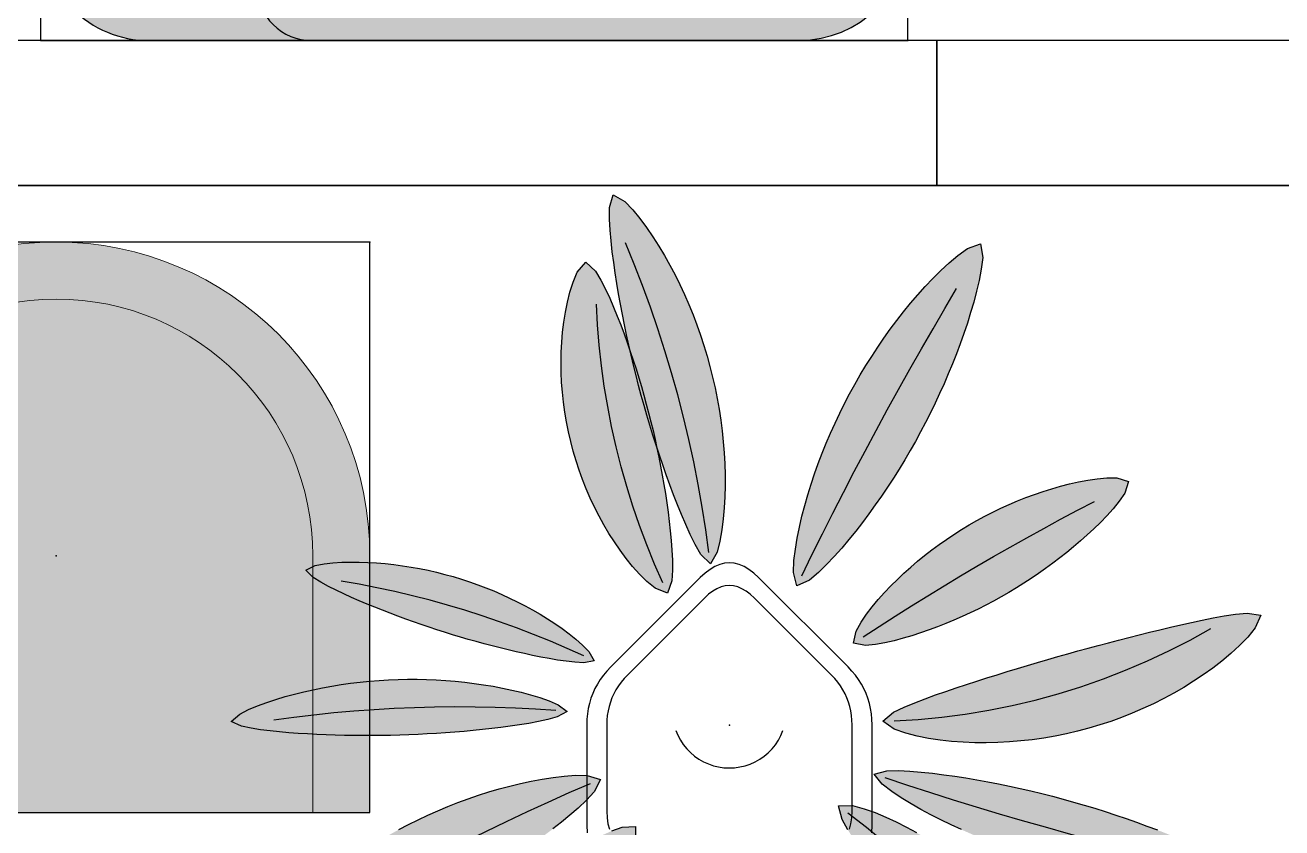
# Model space of a CAD drawing. Header units: millimetres. Extents: x 0 to 9246, y 0 to 4972.
# Drawn here: x 4282 to 5383, y 636 to 1340 of the extents above; entities that cross this region are included whole.
import ezdxf

# ---------------------------------------------------------------- set-up
doc = ezdxf.new("R2010")
doc.units = ezdxf.units.MM
for name, color, linetype, true_color in [('EH-PLANT-FILL', 9, 'Continuous', 0xa6e6bd), ('EH-PLANT-LEAVES', 103, 'Continuous', 0x4dcc7a), ('EH-PLANT-POT', 118, 'Continuous', 0x003b2b), ('EH-PLANT-STEMS', 37, 'Continuous', 0x8c5e36), ('Furniture', 37, 'Continuous', 0x75664f), ('FurnitureRefRec', 254, 'Continuous', 0xd5d5d5), ('PT Top Left', 52, 'Continuous', 0xcdcd00), ('PT Top Left Furniture', 211, 'Continuous', 0xff7fff), ('PT Top Right', 96, 'Continuous', 0x007f00), ('PT Top Right Furniture', 200, 'Continuous', 0xbf3fff), ('Walls', 1, 'Continuous', 0xff0000)]:
    doc.layers.add(name, color=color, linetype=linetype, true_color=true_color)
for name, color, linetype in [('Furniture Stretch', 7, 'Continuous'), ('Rooms$Living Room', 7, 'Continuous'), ('Rooms$Terrace', 7, 'Continuous'), ('Windows', 7, 'Continuous')]:
    doc.layers.add(name, color=color, linetype=linetype)

# ---------------------------------------------------------------- blocks, each defined once
blk = doc.blocks.new('Chair')
at = {"layer": 'Furniture'}
blk.add_hatch(color=7, dxfattribs=at).paths.add_polyline_path([(500, 0), (500, 225), (499.8, 234.5), (499.3, 244), (498.5, 253.4), (497.4, 262.9), (495.9, 272.2), (494.1, 281.6), (492, 290.8), (489.6, 300), (486.8, 309.1), (483.8, 318.1), (480.4, 326.9), (476.7, 335.7), (472.8, 344.3), (468.5, 352.8), (463.9, 361.1), (459.1, 369.3), (454, 377.3), (448.6, 385.1), (442.9, 392.7), (437, 400.1), (430.8, 407.4), (424.4, 414.4), (417.8, 421.1), (410.9, 427.7), (403.8, 434), (396.5, 440), (388.9, 445.8), (381.2, 451.3), (373.3, 456.6), (365.2, 461.6), (357, 466.3), (348.6, 470.7), (340, 474.8), (331.3, 478.6), (322.5, 482.1), (313.6, 485.3), (304.5, 488.2), (295.4, 490.8), (286.2, 493.1), (276.9, 495.1), (267.6, 496.7), (258.1, 498), (248.7, 499), (239.2, 499.6), (229.7, 500), (220.3, 500), (210.8, 499.6), (201.3, 499), (191.9, 498), (182.4, 496.7), (173.1, 495.1), (163.8, 493.1), (154.6, 490.8), (145.5, 488.2), (136.4, 485.3), (127.5, 482.1), (118.7, 478.6), (110, 474.8), (101.4, 470.7), (93, 466.3), (84.8, 461.6), (76.7, 456.6), (68.8, 451.3), (61.1, 445.8), (53.5, 440), (46.2, 434), (39.1, 427.7), (32.2, 421.1), (25.6, 414.4), (19.2, 407.4), (13, 400.1), (7.1, 392.7), (1.4, 385.1), (-4, 377.3), (-9.1, 369.3), (-13.9, 361.1), (-18.5, 352.8), (-22.8, 344.3), (-26.7, 335.7), (-30.4, 326.9), (-33.8, 318.1), (-36.8, 309.1), (-39.6, 300), (-42, 290.8), (-44.1, 281.6), (-45.9, 272.2), (-47.4, 262.9), (-48.5, 253.4), (-49.3, 244), (-49.8, 234.5), (-50, 225), (-50, 0)], flags=0)
at = {"layer": 'Furniture', "linetype": 'Continuous', "lineweight": 13}
for p, q in [((0, 225), (0, 0)), ((450, 0), (450, 225)), ((0, 0), (450, 0))]:
    blk.add_line(p, q, dxfattribs=at)
for points in [[(-50, 225), (-50, 0)], [(500, 0), (500, 225)]]:
    blk.add_lwpolyline(points, dxfattribs=at)
for radius in [275, 225]:
    blk.add_arc((225, 225), radius, 0, 180, dxfattribs=at)
at = {"layer": 'FurnitureRefRec'}
blk.add_lwpolyline([(500, 500), (-50, 500), (-50, 0), (500, 0)], close=True, dxfattribs=at)
at = {"layer": 'PT Top Left Furniture'}
blk.add_point((-50, 500), dxfattribs=at)
at = {"layer": 'PT Top Right Furniture'}
blk.add_point((500, 500), dxfattribs=at)
blk = doc.blocks.new('Couch')
at = {"layer": 'Furniture'}
blk.add_hatch(color=7, dxfattribs=at).paths.add_polyline_path([(0, 95), (0, 92.9), (0.1, 90.8), (0.2, 88.6), (0.4, 86.5), (0.6, 84.3), (0.9, 82.1), (1.2, 79.9), (1.6, 77.7), (2, 75.5), (2.5, 73.3), (3.1, 71.1), (3.7, 68.9), (4.3, 66.6), (5.1, 64.4), (5.8, 62.2), (6.7, 60), (7.6, 57.8), (8.5, 55.7), (9.5, 53.5), (10.6, 51.4), (11.7, 49.2), (12.9, 47.1), (14.2, 45.1), (15.5, 43), (16.8, 41), (18.3, 39), (19.7, 37), (21.2, 35.1), (22.8, 33.2), (24.4, 31.4), (26.1, 29.6), (27.8, 27.8), (29.6, 26.1), (31.4, 24.4), (33.2, 22.8), (35.1, 21.2), (37, 19.7), (39, 18.3), (41, 16.8), (43, 15.5), (45.1, 14.2), (47.1, 12.9), (49.2, 11.7), (51.4, 10.6), (53.5, 9.5), (55.7, 8.5), (57.8, 7.6), (60, 6.7), (62.2, 5.8), (64.4, 5.1), (66.6, 4.3), (68.9, 3.7), (71.1, 3.1), (73.3, 2.5), (75.5, 2), (77.7, 1.6), (79.9, 1.2), (82.1, 0.9), (84.3, 0.6), (86.5, 0.4), (88.6, 0.2), (90.8, 0.1), (92.9, 0), (95, 0), (1900, 0), (1902.1, 0), (1904.2, 0.1), (1906.4, 0.2), (1908.5, 0.4), (1910.7, 0.6), (1912.9, 0.9), (1915.1, 1.2), (1917.3, 1.6), (1919.5, 2), (1921.7, 2.5), (1923.9, 3.1), (1926.1, 3.7), (1928.4, 4.3), (1930.6, 5.1), (1932.8, 5.8), (1935, 6.7), (1937.2, 7.6), (1939.3, 8.5), (1941.5, 9.5), (1943.6, 10.6), (1945.8, 11.7), (1947.9, 12.9), (1949.9, 14.2), (1952, 15.5), (1954, 16.8), (1956, 18.3), (1958, 19.7), (1959.9, 21.2), (1961.8, 22.8), (1963.6, 24.4), (1965.4, 26.1), (1967.2, 27.8), (1968.9, 29.6), (1970.6, 31.4), (1972.2, 33.2), (1973.8, 35.1), (1975.3, 37), (1976.7, 39), (1978.2, 41), (1979.5, 43), (1980.8, 45.1), (1982.1, 47.1), (1983.3, 49.2), (1984.4, 51.4), (1985.5, 53.5), (1986.5, 55.7), (1987.4, 57.8), (1988.3, 60), (1989.2, 62.2), (1989.9, 64.4), (1990.7, 66.6), (1991.3, 68.9), (1991.9, 71.1), (1992.5, 73.3), (1993, 75.5), (1993.4, 77.7), (1993.8, 79.9), (1994.1, 82.1), (1994.4, 84.3), (1994.6, 86.5), (1994.8, 88.6), (1994.9, 90.8), (1995, 92.9), (1995, 95), (1995, 665), (1995, 667.1), (1994.9, 669.2), (1994.8, 671.4), (1994.6, 673.5), (1994.4, 675.7), (1994.1, 677.9), (1993.8, 680.1), (1993.4, 682.3), (1993, 684.5), (1992.5, 686.7), (1991.9, 688.9), (1991.3, 691.1), (1990.7, 693.4), (1989.9, 695.6), (1989.2, 697.8), (1988.3, 700), (1987.4, 702.2), (1986.5, 704.3), (1985.5, 706.5), (1984.4, 708.6), (1983.3, 710.8), (1982.1, 712.9), (1980.8, 714.9), (1979.5, 717), (1978.2, 719), (1976.7, 721), (1975.3, 723), (1973.8, 724.9), (1972.2, 726.8), (1970.6, 728.6), (1968.9, 730.4), (1967.2, 732.2), (1965.4, 733.9), (1963.6, 735.6), (1961.8, 737.2), (1959.9, 738.8), (1958, 740.3), (1956, 741.7), (1954, 743.2), (1952, 744.5), (1949.9, 745.8), (1947.9, 747.1), (1945.8, 748.3), (1943.6, 749.4), (1941.5, 750.5), (1939.3, 751.5), (1937.2, 752.4), (1935, 753.3), (1932.8, 754.2), (1930.6, 754.9), (1928.4, 755.7), (1926.1, 756.3), (1923.9, 756.9), (1921.7, 757.5), (1919.5, 758), (1917.3, 758.4), (1915.1, 758.8), (1912.9, 759.1), (1910.7, 759.4), (1908.5, 759.6), (1906.4, 759.8), (1904.2, 759.9), (1902.1, 760), (1900, 760), (95, 760), (92.9, 760), (90.8, 759.9), (88.6, 759.8), (86.5, 759.6), (84.3, 759.4), (82.1, 759.1), (79.9, 758.8), (77.7, 758.4), (75.5, 758), (73.3, 757.5), (71.1, 756.9), (68.9, 756.3), (66.6, 755.7), (64.4, 754.9), (62.2, 754.2), (60, 753.3), (57.8, 752.4), (55.7, 751.5), (53.5, 750.5), (51.4, 749.4), (49.2, 748.3), (47.1, 747.1), (45.1, 745.8), (43, 744.5), (41, 743.2), (39, 741.7), (37, 740.3), (35.1, 738.8), (33.2, 737.2), (31.4, 735.6), (29.6, 733.9), (27.8, 732.2), (26.1, 730.4), (24.4, 728.6), (22.8, 726.8), (21.2, 724.9), (19.7, 723), (18.3, 721), (16.8, 719), (15.5, 717), (14.2, 714.9), (12.9, 712.9), (11.7, 710.8), (10.6, 708.6), (9.5, 706.5), (8.5, 704.3), (7.6, 702.2), (6.7, 700), (5.8, 697.8), (5.1, 695.6), (4.3, 693.4), (3.7, 691.1), (3.1, 688.9), (2.5, 686.7), (2, 684.5), (1.6, 682.3), (1.2, 680.1), (0.9, 677.9), (0.6, 675.7), (0.4, 673.5), (0.2, 671.4), (0.1, 669.2), (0, 667.1), (0, 665)], flags=0)
blk.add_line((1995, 95), (1995, 665), dxfattribs=at)
for centre, radius, start, end in [((1900, 665), 95, 0, 90), ((1947.5, 237.5), 47.5, 270, 360), ((1900, 95), 95, 270, 0)]:
    blk.add_arc(centre, radius, start, end, dxfattribs=at)
at = {"layer": 'FurnitureRefRec'}
blk.add_lwpolyline([(1995, 760), (0, 760), (0, 0), (1995, 0)], close=True, dxfattribs=at)
at = {"layer": 'PT Top Right Furniture'}
blk.add_point((1995, 760), dxfattribs=at)
blk = doc.blocks.new('EH_PLANT_SPIKY')
at = {"layer": 'EH-PLANT-FILL'}
for points in [[(-16.733, 141.383), (-24.965, 149.713), (-29.957, 158.381), (-34.285, 167.087), (-38.253, 175.802), (-41.98, 184.516), (-45.524, 193.226), (-48.922, 201.93), (-52.192, 210.629), (-55.35, 219.325), (-58.405, 228.018), (-61.362, 236.712), (-64.227, 245.409), (-67.001, 254.111), (-69.688, 262.82), (-72.29, 271.54), (-74.807, 280.272), (-77.241, 289.021), (-79.593, 297.788), (-81.863, 306.576), (-84.052, 315.389), (-86.162, 324.229), (-88.191, 333.099), (-90.141, 342.003), (-92.011, 350.943), (-93.8, 359.922), (-95.508, 368.945), (-97.13, 378.016), (-98.663, 387.14), (-100.1, 396.322), (-101.43, 405.57), (-102.633, 414.896), (-103.681, 424.316), (-104.519, 433.855), (-105.039, 443.564), (-104.962, 453.566), (-101.899, 464.869), (-91.758, 458.927), (-84.733, 451.632), (-78.435, 443.991), (-72.587, 436.13), (-67.079, 428.098), (-61.86, 419.925), (-56.898, 411.626), (-52.177, 403.214), (-47.685, 394.697), (-43.415, 386.082), (-39.364, 377.376), (-35.529, 368.583), (-31.909, 359.708), (-28.504, 350.757), (-25.313, 341.732), (-22.337, 332.638), (-19.577, 323.479), (-17.033, 314.258), (-14.707, 304.981), (-12.599, 295.65), (-10.711, 286.27), (-9.044, 276.843), (-7.6, 267.375), (-6.381, 257.869), (-5.389, 248.327), (-4.628, 238.755), (-4.102, 229.155), (-3.817, 219.53), (-3.784, 209.883), (-4.016, 200.217), (-4.534, 190.533), (-5.373, 180.831), (-6.592, 171.109), (-8.311, 161.358), (-10.833, 151.548)], [(58.96, 121.988), (56.112, 133.902), (56.556, 144.241), (57.743, 154.234), (59.375, 164.024), (61.333, 173.666), (63.557, 183.188), (66.013, 192.604), (68.68, 201.924), (71.545, 211.152), (74.597, 220.292), (77.832, 229.347), (81.243, 238.315), (84.828, 247.199), (88.585, 255.997), (92.512, 264.71), (96.607, 273.336), (100.87, 281.875), (105.299, 290.326), (109.895, 298.688), (114.656, 306.96), (119.582, 315.14), (124.674, 323.228), (129.93, 331.221), (135.353, 339.119), (140.942, 346.918), (146.701, 354.617), (152.632, 362.213), (158.74, 369.7), (165.033, 377.073), (171.523, 384.324), (178.23, 391.439), (185.184, 398.4), (192.442, 405.17), (200.114, 411.682), (208.486, 417.765), (219.989, 421.976), (221.882, 409.887), (220.681, 399.65), (218.818, 389.821), (216.578, 380.227), (214.072, 370.801), (211.355, 361.509), (208.461, 352.331), (205.407, 343.254), (202.205, 334.269), (198.864, 325.372), (195.389, 316.556), (191.783, 307.82), (188.047, 299.161), (184.183, 290.577), (180.193, 282.066), (176.075, 273.627), (171.83, 265.259), (167.458, 256.961), (162.958, 248.731), (158.329, 240.569), (153.572, 232.473), (148.684, 224.444), (143.665, 216.48), (138.513, 208.581), (133.225, 200.748), (127.798, 192.98), (122.229, 185.278), (116.51, 177.645), (110.633, 170.083), (104.583, 162.599), (98.34, 155.2), (91.87, 147.903), (85.112, 140.734), (77.949, 133.749), (70.081, 127.091)], [(-54.234, 115.61), (-64.973, 119.94), (-72.29, 125.953), (-78.806, 132.404), (-84.825, 139.141), (-90.463, 146.098), (-95.779, 153.24), (-100.804, 160.546), (-105.555, 168), (-110.045, 175.588), (-114.279, 183.302), (-118.261, 191.133), (-121.993, 199.073), (-125.475, 207.114), (-128.708, 215.251), (-131.689, 223.476), (-134.419, 231.783), (-136.896, 240.166), (-139.118, 248.619), (-141.084, 257.134), (-142.792, 265.707), (-144.241, 274.331), (-145.429, 282.998), (-146.353, 291.705), (-147.013, 300.443), (-147.403, 309.207), (-147.522, 317.992), (-147.363, 326.79), (-146.92, 335.596), (-146.182, 344.404), (-145.134, 353.209), (-143.752, 362.005), (-141.998, 370.786), (-139.805, 379.55), (-137.039, 388.292), (-133.36, 397.019), (-125.869, 405.849), (-117.443, 397.995), (-112.652, 390.049), (-108.597, 382.131), (-104.938, 374.249), (-101.541, 366.401), (-98.339, 358.587), (-95.295, 350.801), (-92.385, 343.041), (-89.594, 335.303), (-86.911, 327.583), (-84.33, 319.877), (-81.847, 312.18), (-79.457, 304.489), (-77.157, 296.799), (-74.947, 289.106), (-72.825, 281.406), (-70.788, 273.694), (-68.836, 265.965), (-66.968, 258.216), (-65.182, 250.442), (-63.478, 242.638), (-61.855, 234.8), (-60.312, 226.924), (-58.85, 219.004), (-57.467, 211.036), (-56.166, 203.014), (-54.948, 194.932), (-53.819, 186.784), (-52.784, 178.561), (-51.856, 170.253), (-51.054, 161.846), (-50.409, 153.319), (-49.981, 144.64), (-49.886, 135.745), (-50.43, 126.482)], [(108.701, 71.915), (111.046, 82.516), (115.368, 90.162), (120.144, 97.148), (125.194, 103.744), (130.446, 110.054), (135.863, 116.13), (141.423, 122.002), (147.114, 127.688), (152.927, 133.199), (158.854, 138.541), (164.891, 143.72), (171.035, 148.739), (177.283, 153.599), (183.632, 158.3), (190.08, 162.844), (196.627, 167.23), (203.27, 171.457), (210.008, 175.527), (216.839, 179.437), (223.763, 183.186), (230.779, 186.775), (237.884, 190.202), (245.079, 193.465), (252.363, 196.562), (259.735, 199.491), (267.196, 202.249), (274.747, 204.832), (282.388, 207.232), (290.123, 209.441), (297.958, 211.446), (305.901, 213.226), (313.968, 214.748), (322.187, 215.954), (330.614, 216.732), (339.397, 216.792), (349.801, 213.688), (346.427, 203.384), (341.453, 196.205), (336.143, 189.705), (330.647, 183.594), (325.019, 177.759), (319.289, 172.143), (313.472, 166.713), (307.576, 161.449), (301.608, 156.336), (295.57, 151.367), (289.465, 146.534), (283.293, 141.834), (277.054, 137.264), (270.748, 132.82), (264.375, 128.501), (257.934, 124.306), (251.424, 120.234), (244.844, 116.283), (238.193, 112.454), (231.47, 108.744), (224.672, 105.155), (217.8, 101.685), (210.852, 98.335), (203.824, 95.105), (196.717, 91.996), (189.526, 89.01), (182.248, 86.15), (174.879, 83.419), (167.412, 80.827), (159.839, 78.383), (152.146, 76.105), (144.311, 74.024), (136.299, 72.191), (128.037, 70.712), (119.345, 69.854)], [(-118.649, 56.424), (-127.588, 54.662), (-135.441, 55.101), (-143.053, 55.978), (-150.528, 57.086), (-157.906, 58.346), (-165.209, 59.718), (-172.45, 61.18), (-179.639, 62.718), (-186.78, 64.324), (-193.88, 65.994), (-200.942, 67.724), (-207.968, 69.511), (-214.963, 71.356), (-221.929, 73.258), (-228.867, 75.216), (-235.781, 77.231), (-242.672, 79.303), (-249.542, 81.433), (-256.395, 83.621), (-263.231, 85.868), (-270.052, 88.175), (-276.862, 90.542), (-283.661, 92.972), (-290.452, 95.465), (-297.237, 98.023), (-304.016, 100.648), (-310.793, 103.345), (-317.568, 106.117), (-324.342, 108.972), (-331.115, 111.92), (-337.888, 114.977), (-344.658, 118.169), (-351.421, 121.541), (-358.164, 125.181), (-364.854, 129.318), (-371.173, 135.88), (-362.96, 139.899), (-355.139, 141.383), (-347.391, 142.261), (-339.683, 142.762), (-332.005, 142.974), (-324.352, 142.943), (-316.724, 142.695), (-309.121, 142.245), (-301.544, 141.605), (-293.995, 140.782), (-286.475, 139.779), (-278.989, 138.602), (-271.537, 137.253), (-264.122, 135.733), (-256.748, 134.045), (-249.417, 132.189), (-242.132, 130.167), (-234.896, 127.981), (-227.712, 125.63), (-220.581, 123.116), (-213.509, 120.439), (-206.497, 117.601), (-199.548, 114.601), (-192.666, 111.441), (-185.854, 108.119), (-179.115, 104.635), (-172.455, 100.987), (-165.876, 97.173), (-159.385, 93.188), (-152.99, 89.024), (-146.698, 84.667), (-140.525, 80.097), (-134.493, 75.273), (-128.644, 70.116), (-123.081, 64.421)], [(134.482, 3.501), (143.778, 11.333), (153.076, 15.808), (162.315, 19.639), (171.498, 23.144), (180.629, 26.447), (189.711, 29.61), (198.75, 32.669), (207.749, 35.646), (216.713, 38.553), (225.645, 41.402), (234.552, 44.197), (243.436, 46.944), (252.303, 49.645), (261.156, 52.303), (270.002, 54.92), (278.843, 57.497), (287.686, 60.036), (296.534, 62.538), (305.391, 65.005), (314.264, 67.438), (323.155, 69.837), (332.07, 72.205), (341.014, 74.542), (349.992, 76.849), (359.008, 79.126), (368.068, 81.373), (377.178, 83.589), (386.346, 85.77), (395.58, 87.91), (404.89, 90.001), (414.292, 92.025), (423.808, 93.956), (433.473, 95.741), (443.357, 97.277), (453.625, 98.293), (465.639, 96.441), (460.794, 85.207), (454.078, 77.067), (446.857, 69.675), (439.301, 62.763), (431.479, 56.226), (423.432, 50.016), (415.184, 44.107), (406.755, 38.484), (398.157, 33.137), (389.402, 28.064), (380.502, 23.262), (371.464, 18.732), (362.299, 14.473), (353.014, 10.488), (343.617, 6.778), (334.117, 3.345), (324.521, 0.192), (314.837, -2.679), (305.074, -5.265), (295.239, -7.566), (285.34, -9.578), (275.385, -11.299), (265.382, -12.727), (255.339, -13.86), (245.264, -14.693), (235.164, -15.223), (225.049, -15.446), (214.925, -15.354), (204.8, -14.938), (194.682, -14.183), (184.579, -13.068), (174.499, -11.555), (164.448, -9.584), (154.436, -7.029), (144.466, -3.572)], [(-142.276, 11.893), (-150.842, 7.167), (-159.176, 4.889), (-167.445, 3.111), (-175.67, 1.603), (-183.862, 0.277), (-192.028, -0.913), (-200.17, -1.992), (-208.292, -2.976), (-216.397, -3.874), (-224.487, -4.693), (-232.564, -5.437), (-240.631, -6.11), (-248.688, -6.713), (-256.738, -7.248), (-264.783, -7.716), (-272.824, -8.116), (-280.864, -8.45), (-288.903, -8.718), (-296.945, -8.919), (-304.991, -9.054), (-313.042, -9.123), (-321.1, -9.125), (-329.168, -9.061), (-337.246, -8.928), (-345.338, -8.727), (-353.445, -8.454), (-361.569, -8.108), (-369.712, -7.684), (-377.878, -7.176), (-386.069, -6.573), (-394.29, -5.861), (-402.546, -5.015), (-410.845, -3.989), (-419.203, -2.695), (-427.656, -0.907), (-436.483, 3.312), (-429.077, 9.746), (-421.282, 13.651), (-413.38, 16.963), (-405.408, 19.907), (-397.381, 22.574), (-389.307, 25.006), (-381.194, 27.23), (-373.047, 29.261), (-364.868, 31.108), (-356.661, 32.778), (-348.429, 34.274), (-340.175, 35.601), (-331.901, 36.759), (-323.61, 37.75), (-315.305, 38.574), (-306.987, 39.231), (-298.66, 39.723), (-290.326, 40.049), (-281.987, 40.21), (-273.645, 40.204), (-265.303, 40.032), (-256.964, 39.693), (-248.63, 39.188), (-240.303, 38.514), (-231.985, 37.671), (-223.68, 36.657), (-215.39, 35.468), (-207.117, 34.101), (-198.865, 32.548), (-190.636, 30.801), (-182.435, 28.843), (-174.265, 26.649), (-166.135, 24.174), (-158.053, 21.329), (-150.045, 17.885)], [(-112.863, -47.532), (-118.388, -58.344), (-125.285, -65.832), (-132.458, -72.608), (-139.781, -78.979), (-147.205, -85.068), (-154.707, -90.936), (-162.275, -96.617), (-169.9, -102.134), (-177.58, -107.501), (-185.312, -112.727), (-193.095, -117.82), (-200.929, -122.783), (-208.814, -127.621), (-216.751, -132.336), (-224.742, -136.93), (-232.788, -141.405), (-240.89, -145.762), (-249.049, -150.002), (-257.268, -154.126), (-265.547, -158.135), (-273.889, -162.029), (-282.296, -165.809), (-290.77, -169.475), (-299.312, -173.026), (-307.926, -176.462), (-316.614, -179.781), (-325.381, -182.981), (-334.231, -186.056), (-343.171, -188.999), (-352.21, -191.798), (-361.362, -194.436), (-370.647, -196.88), (-380.103, -199.076), (-389.797, -200.914), (-399.907, -202.112), (-411.905, -200.249), (-407.906, -188.759), (-401.98, -180.393), (-395.602, -172.732), (-388.946, -165.493), (-382.083, -158.566), (-375.05, -151.896), (-367.867, -145.453), (-360.548, -139.218), (-353.103, -133.179), (-345.539, -127.33), (-337.86, -121.666), (-330.072, -116.184), (-322.176, -110.882), (-314.176, -105.76), (-306.075, -100.818), (-297.875, -96.056), (-289.578, -91.474), (-281.186, -87.073), (-272.701, -82.855), (-264.125, -78.82), (-255.459, -74.969), (-246.706, -71.304), (-237.866, -67.826), (-228.942, -64.538), (-219.935, -61.443), (-210.844, -58.543), (-201.671, -55.845), (-192.414, -53.354), (-183.072, -51.081), (-173.641, -49.039), (-164.114, -47.252), (-154.479, -45.754), (-144.713, -44.606), (-134.767, -43.931), (-124.515, -44.035)], [(126.7, -42.798), (137.891, -39.971), (148.145, -39.872), (158.192, -40.352), (168.118, -41.16), (177.957, -42.195), (187.728, -43.41), (197.441, -44.776), (207.104, -46.275), (216.72, -47.898), (226.294, -49.636), (235.827, -51.486), (245.322, -53.444), (254.781, -55.508), (264.204, -57.677), (273.594, -59.95), (282.951, -62.327), (292.277, -64.808), (301.572, -67.393), (310.838, -70.082), (320.074, -72.875), (329.284, -75.773), (338.466, -78.776), (347.622, -81.886), (356.753, -85.104), (365.859, -88.431), (374.941, -91.87), (383.998, -95.425), (393.031, -99.101), (402.039, -102.906), (411.019, -106.851), (419.969, -110.956), (428.883, -115.248), (437.75, -119.781), (446.549, -124.655), (455.219, -130.131), (463.252, -138.419), (452.354, -142.265), (442.107, -143.248), (431.998, -143.579), (421.971, -143.518), (412.003, -143.167), (402.083, -142.578), (392.206, -141.781), (382.369, -140.793), (372.57, -139.626), (362.808, -138.289), (353.083, -136.786), (343.396, -135.121), (333.748, -133.297), (324.138, -131.315), (314.567, -129.178), (305.037, -126.885), (295.549, -124.438), (286.103, -121.837), (276.701, -119.083), (267.343, -116.175), (258.032, -113.115), (248.767, -109.901), (239.551, -106.534), (230.385, -103.012), (221.269, -99.335), (212.207, -95.5), (203.201, -91.505), (194.252, -87.345), (185.365, -83.013), (176.544, -78.498), (167.796, -73.783), (159.133, -68.84), (150.572, -63.619), (142.148, -58.023), (133.948, -51.799)], [(95.636, -70.823), (107.881, -70.533), (118.003, -73.211), (127.643, -76.624), (136.986, -80.505), (146.103, -84.748), (155.025, -89.297), (163.771, -94.12), (172.348, -99.196), (180.761, -104.508), (189.011, -110.047), (197.098, -115.803), (205.019, -121.771), (212.772, -127.943), (220.355, -134.314), (227.763, -140.88), (234.994, -147.637), (242.044, -154.579), (248.908, -161.703), (255.583, -169.005), (262.065, -176.48), (268.351, -184.124), (274.435, -191.933), (280.314, -199.904), (285.983, -208.032), (291.437, -216.315), (296.67, -224.75), (301.675, -233.334), (306.444, -242.066), (310.966, -250.947), (315.226, -259.981), (319.202, -269.173), (322.859, -278.54), (326.141, -288.11), (328.937, -297.947), (330.969, -308.218), (329.904, -320.42), (318.304, -316.673), (309.645, -311.099), (301.598, -305.194), (293.884, -299.129), (286.394, -292.968), (279.072, -286.742), (271.885, -280.467), (264.812, -274.152), (257.84, -267.802), (250.957, -261.417), (244.158, -255), (237.436, -248.548), (230.786, -242.061), (224.205, -235.536), (217.689, -228.971), (211.235, -222.365), (204.84, -215.713), (198.502, -209.014), (192.217, -202.264), (185.984, -195.461), (179.799, -188.602), (173.66, -181.684), (167.565, -174.703), (161.511, -167.656), (155.498, -160.539), (149.524, -153.347), (143.588, -146.074), (137.691, -138.713), (131.836, -131.255), (126.029, -123.685), (120.279, -115.984), (114.604, -108.119), (109.04, -100.037), (103.656, -91.632), (98.641, -82.638)], [(-82.411, -88.849), (-82.382, -100.601), (-85.178, -109.787), (-88.64, -118.399), (-92.514, -126.667), (-96.696, -134.68), (-101.135, -142.48), (-105.799, -150.091), (-110.67, -157.527), (-115.733, -164.797), (-120.978, -171.904), (-126.399, -178.85), (-131.991, -185.637), (-137.747, -192.264), (-143.666, -198.731), (-149.742, -205.036), (-155.974, -211.177), (-162.357, -217.153), (-168.89, -222.961), (-175.57, -228.6), (-182.395, -234.067), (-189.361, -239.36), (-196.468, -244.475), (-203.712, -249.412), (-211.092, -254.165), (-218.606, -258.732), (-226.254, -263.108), (-234.036, -267.288), (-241.953, -271.263), (-250.007, -275.024), (-258.206, -278.556), (-266.559, -281.838), (-275.085, -284.836), (-283.821, -287.492), (-292.839, -289.692), (-302.33, -291.149), (-313.958, -289.447), (-311.616, -277.966), (-307.196, -269.563), (-302.361, -261.82), (-297.302, -254.452), (-292.094, -247.345), (-286.772, -240.441), (-281.355, -233.706), (-275.856, -227.121), (-270.28, -220.67), (-264.631, -214.343), (-258.91, -208.135), (-253.118, -202.038), (-247.255, -196.05), (-241.32, -190.167), (-235.31, -184.386), (-229.226, -178.705), (-223.064, -173.121), (-216.824, -167.632), (-210.502, -162.238), (-204.097, -156.935), (-197.607, -151.722), (-191.028, -146.598), (-184.359, -141.561), (-177.597, -136.611), (-170.737, -131.747), (-163.777, -126.97), (-156.71, -122.28), (-149.53, -117.68), (-142.228, -113.175), (-134.791, -108.774), (-127.199, -104.49), (-119.422, -100.347), (-111.408, -96.391), (-103.055, -92.708), (-94.108, -89.53)]]:
    blk.add_hatch(color=256, dxfattribs=at).paths.add_polyline_path(points, flags=0)
at = {"layer": 'EH-PLANT-LEAVES', "color": 103, "true_color": 0x4dcc7a}
for points in [[(-16.733, 141.383), (-24.965, 149.713), (-29.957, 158.381), (-34.285, 167.087), (-38.253, 175.802), (-41.98, 184.516), (-45.524, 193.226), (-48.922, 201.93), (-52.192, 210.629), (-55.35, 219.325), (-58.405, 228.018), (-61.362, 236.712), (-64.227, 245.409), (-67.001, 254.111), (-69.688, 262.82), (-72.29, 271.54), (-74.807, 280.272), (-77.241, 289.021), (-79.593, 297.788), (-81.863, 306.576), (-84.052, 315.389), (-86.162, 324.229), (-88.191, 333.099), (-90.141, 342.003), (-92.011, 350.943), (-93.8, 359.922), (-95.508, 368.945), (-97.13, 378.016), (-98.663, 387.14), (-100.1, 396.322), (-101.43, 405.57), (-102.633, 414.896), (-103.681, 424.316), (-104.519, 433.855), (-105.039, 443.564), (-104.962, 453.566), (-101.899, 464.869), (-91.758, 458.927), (-84.733, 451.632), (-78.435, 443.991), (-72.587, 436.13), (-67.079, 428.098), (-61.86, 419.925), (-56.898, 411.626), (-52.177, 403.214), (-47.685, 394.697), (-43.415, 386.082), (-39.364, 377.376), (-35.529, 368.583), (-31.909, 359.708), (-28.504, 350.757), (-25.313, 341.732), (-22.337, 332.638), (-19.577, 323.479), (-17.033, 314.258), (-14.707, 304.981), (-12.599, 295.65), (-10.711, 286.27), (-9.044, 276.843), (-7.6, 267.375), (-6.381, 257.869), (-5.389, 248.327), (-4.628, 238.755), (-4.102, 229.155), (-3.817, 219.53), (-3.784, 209.883), (-4.016, 200.217), (-4.534, 190.533), (-5.373, 180.831), (-6.592, 171.109), (-8.311, 161.358), (-10.833, 151.548)], [(58.96, 121.988), (56.112, 133.902), (56.556, 144.241), (57.743, 154.234), (59.375, 164.024), (61.333, 173.666), (63.557, 183.188), (66.013, 192.604), (68.68, 201.924), (71.545, 211.152), (74.597, 220.292), (77.832, 229.347), (81.243, 238.315), (84.828, 247.199), (88.585, 255.997), (92.512, 264.71), (96.607, 273.336), (100.87, 281.875), (105.299, 290.326), (109.895, 298.688), (114.656, 306.96), (119.582, 315.14), (124.674, 323.228), (129.93, 331.221), (135.353, 339.119), (140.942, 346.918), (146.701, 354.617), (152.632, 362.213), (158.74, 369.7), (165.033, 377.073), (171.523, 384.324), (178.23, 391.439), (185.184, 398.4), (192.442, 405.17), (200.114, 411.682), (208.486, 417.765), (219.989, 421.976), (221.882, 409.887), (220.681, 399.65), (218.818, 389.821), (216.578, 380.227), (214.072, 370.801), (211.355, 361.509), (208.461, 352.331), (205.407, 343.254), (202.205, 334.269), (198.864, 325.372), (195.389, 316.556), (191.783, 307.82), (188.047, 299.161), (184.183, 290.577), (180.193, 282.066), (176.075, 273.627), (171.83, 265.259), (167.458, 256.961), (162.958, 248.731), (158.329, 240.569), (153.572, 232.473), (148.684, 224.444), (143.665, 216.48), (138.513, 208.581), (133.225, 200.748), (127.798, 192.98), (122.229, 185.278), (116.51, 177.645), (110.633, 170.083), (104.583, 162.599), (98.34, 155.2), (91.87, 147.903), (85.112, 140.734), (77.949, 133.749), (70.081, 127.091)], [(-54.234, 115.61), (-64.973, 119.94), (-72.29, 125.953), (-78.806, 132.404), (-84.825, 139.141), (-90.463, 146.098), (-95.779, 153.24), (-100.804, 160.546), (-105.555, 168), (-110.045, 175.588), (-114.279, 183.302), (-118.261, 191.133), (-121.993, 199.073), (-125.475, 207.114), (-128.708, 215.251), (-131.689, 223.476), (-134.419, 231.783), (-136.896, 240.166), (-139.118, 248.619), (-141.084, 257.134), (-142.792, 265.707), (-144.241, 274.331), (-145.429, 282.998), (-146.353, 291.705), (-147.013, 300.443), (-147.403, 309.207), (-147.522, 317.992), (-147.363, 326.79), (-146.92, 335.596), (-146.182, 344.404), (-145.134, 353.209), (-143.752, 362.005), (-141.998, 370.786), (-139.805, 379.55), (-137.039, 388.292), (-133.36, 397.019), (-125.869, 405.849), (-117.443, 397.995), (-112.652, 390.049), (-108.597, 382.131), (-104.938, 374.249), (-101.541, 366.401), (-98.339, 358.587), (-95.295, 350.801), (-92.385, 343.041), (-89.594, 335.303), (-86.911, 327.583), (-84.33, 319.877), (-81.847, 312.18), (-79.457, 304.489), (-77.157, 296.799), (-74.947, 289.106), (-72.825, 281.406), (-70.788, 273.694), (-68.836, 265.965), (-66.968, 258.216), (-65.182, 250.442), (-63.478, 242.638), (-61.855, 234.8), (-60.312, 226.924), (-58.85, 219.004), (-57.467, 211.036), (-56.166, 203.014), (-54.948, 194.932), (-53.819, 186.784), (-52.784, 178.561), (-51.856, 170.253), (-51.054, 161.846), (-50.409, 153.319), (-49.981, 144.64), (-49.886, 135.745), (-50.43, 126.482)], [(108.701, 71.915), (111.046, 82.516), (115.368, 90.162), (120.144, 97.148), (125.194, 103.744), (130.446, 110.054), (135.863, 116.13), (141.423, 122.002), (147.114, 127.688), (152.927, 133.199), (158.854, 138.541), (164.891, 143.72), (171.035, 148.739), (177.283, 153.599), (183.632, 158.3), (190.08, 162.844), (196.627, 167.23), (203.27, 171.457), (210.008, 175.527), (216.839, 179.437), (223.763, 183.186), (230.779, 186.775), (237.884, 190.202), (245.079, 193.465), (252.363, 196.562), (259.735, 199.491), (267.196, 202.249), (274.747, 204.832), (282.388, 207.232), (290.123, 209.441), (297.958, 211.446), (305.901, 213.226), (313.968, 214.748), (322.187, 215.954), (330.614, 216.732), (339.397, 216.792), (349.801, 213.688), (346.427, 203.384), (341.453, 196.205), (336.143, 189.705), (330.647, 183.594), (325.019, 177.759), (319.289, 172.143), (313.472, 166.713), (307.576, 161.449), (301.608, 156.336), (295.57, 151.367), (289.465, 146.534), (283.293, 141.834), (277.054, 137.264), (270.748, 132.82), (264.375, 128.501), (257.934, 124.306), (251.424, 120.234), (244.844, 116.283), (238.193, 112.454), (231.47, 108.744), (224.672, 105.155), (217.8, 101.685), (210.852, 98.335), (203.824, 95.105), (196.717, 91.996), (189.526, 89.01), (182.248, 86.15), (174.879, 83.419), (167.412, 80.827), (159.839, 78.383), (152.146, 76.105), (144.311, 74.024), (136.299, 72.191), (128.037, 70.712), (119.345, 69.854)], [(-118.649, 56.424), (-127.588, 54.662), (-135.441, 55.101), (-143.053, 55.978), (-150.528, 57.086), (-157.906, 58.346), (-165.209, 59.718), (-172.45, 61.18), (-179.639, 62.718), (-186.78, 64.324), (-193.88, 65.994), (-200.942, 67.724), (-207.968, 69.511), (-214.963, 71.356), (-221.929, 73.258), (-228.867, 75.216), (-235.781, 77.231), (-242.672, 79.303), (-249.542, 81.433), (-256.395, 83.621), (-263.231, 85.868), (-270.052, 88.175), (-276.862, 90.542), (-283.661, 92.972), (-290.452, 95.465), (-297.237, 98.023), (-304.016, 100.648), (-310.793, 103.345), (-317.568, 106.117), (-324.342, 108.972), (-331.115, 111.92), (-337.888, 114.977), (-344.658, 118.169), (-351.421, 121.541), (-358.164, 125.181), (-364.854, 129.318), (-371.173, 135.88), (-362.96, 139.899), (-355.139, 141.383), (-347.391, 142.261), (-339.683, 142.762), (-332.005, 142.974), (-324.352, 142.943), (-316.724, 142.695), (-309.121, 142.245), (-301.544, 141.605), (-293.995, 140.782), (-286.475, 139.779), (-278.989, 138.602), (-271.537, 137.253), (-264.122, 135.733), (-256.748, 134.045), (-249.417, 132.189), (-242.132, 130.167), (-234.896, 127.981), (-227.712, 125.63), (-220.581, 123.116), (-213.509, 120.439), (-206.497, 117.601), (-199.548, 114.601), (-192.666, 111.441), (-185.854, 108.119), (-179.115, 104.635), (-172.455, 100.987), (-165.876, 97.173), (-159.385, 93.188), (-152.99, 89.024), (-146.698, 84.667), (-140.525, 80.097), (-134.493, 75.273), (-128.644, 70.116), (-123.081, 64.421)], [(134.482, 3.501), (143.778, 11.333), (153.076, 15.808), (162.315, 19.639), (171.498, 23.144), (180.629, 26.447), (189.711, 29.61), (198.75, 32.669), (207.749, 35.646), (216.713, 38.553), (225.645, 41.402), (234.552, 44.197), (243.436, 46.944), (252.303, 49.645), (261.156, 52.303), (270.002, 54.92), (278.843, 57.497), (287.686, 60.036), (296.534, 62.538), (305.391, 65.005), (314.264, 67.438), (323.155, 69.837), (332.07, 72.205), (341.014, 74.542), (349.992, 76.849), (359.008, 79.126), (368.068, 81.373), (377.178, 83.589), (386.346, 85.77), (395.58, 87.91), (404.89, 90.001), (414.292, 92.025), (423.808, 93.956), (433.473, 95.741), (443.357, 97.277), (453.625, 98.293), (465.639, 96.441), (460.794, 85.207), (454.078, 77.067), (446.857, 69.675), (439.301, 62.763), (431.479, 56.226), (423.432, 50.016), (415.184, 44.107), (406.755, 38.484), (398.157, 33.137), (389.402, 28.064), (380.502, 23.262), (371.464, 18.732), (362.299, 14.473), (353.014, 10.488), (343.617, 6.778), (334.117, 3.345), (324.521, 0.192), (314.837, -2.679), (305.074, -5.265), (295.239, -7.566), (285.34, -9.578), (275.385, -11.299), (265.382, -12.727), (255.339, -13.86), (245.264, -14.693), (235.164, -15.223), (225.049, -15.446), (214.925, -15.354), (204.8, -14.938), (194.682, -14.183), (184.579, -13.068), (174.499, -11.555), (164.448, -9.584), (154.436, -7.029), (144.466, -3.572)], [(-142.276, 11.893), (-150.842, 7.167), (-159.176, 4.889), (-167.445, 3.111), (-175.67, 1.603), (-183.862, 0.277), (-192.028, -0.913), (-200.17, -1.992), (-208.292, -2.976), (-216.397, -3.874), (-224.487, -4.693), (-232.564, -5.437), (-240.631, -6.11), (-248.688, -6.713), (-256.738, -7.248), (-264.783, -7.716), (-272.824, -8.116), (-280.864, -8.45), (-288.903, -8.718), (-296.945, -8.919), (-304.991, -9.054), (-313.042, -9.123), (-321.1, -9.125), (-329.168, -9.061), (-337.246, -8.928), (-345.338, -8.727), (-353.445, -8.454), (-361.569, -8.108), (-369.712, -7.684), (-377.878, -7.176), (-386.069, -6.573), (-394.29, -5.861), (-402.546, -5.015), (-410.845, -3.989), (-419.203, -2.695), (-427.656, -0.907), (-436.483, 3.312), (-429.077, 9.746), (-421.282, 13.651), (-413.38, 16.963), (-405.408, 19.907), (-397.381, 22.574), (-389.307, 25.006), (-381.194, 27.23), (-373.047, 29.261), (-364.868, 31.108), (-356.661, 32.778), (-348.429, 34.274), (-340.175, 35.601), (-331.901, 36.759), (-323.61, 37.75), (-315.305, 38.574), (-306.987, 39.231), (-298.66, 39.723), (-290.326, 40.049), (-281.987, 40.21), (-273.645, 40.204), (-265.303, 40.032), (-256.964, 39.693), (-248.63, 39.188), (-240.303, 38.514), (-231.985, 37.671), (-223.68, 36.657), (-215.39, 35.468), (-207.117, 34.101), (-198.865, 32.548), (-190.636, 30.801), (-182.435, 28.843), (-174.265, 26.649), (-166.135, 24.174), (-158.053, 21.329), (-150.045, 17.885)]]:
    blk.add_lwpolyline(points, close=True, dxfattribs=at)
for points in [[(-289.578, -91.474), (-281.186, -87.073), (-272.701, -82.855), (-264.125, -78.82), (-255.459, -74.969), (-246.706, -71.304), (-237.866, -67.826), (-228.942, -64.538), (-219.935, -61.443), (-210.844, -58.543), (-201.671, -55.845), (-192.414, -53.354), (-183.072, -51.081), (-173.641, -49.039), (-164.114, -47.252), (-154.479, -45.754), (-144.713, -44.606), (-134.767, -43.931), (-124.515, -44.035), (-112.863, -47.532), (-118.388, -58.344), (-125.285, -65.832), (-132.458, -72.608), (-139.781, -78.979), (-147.205, -85.068), (-154.707, -90.936)], [(203.201, -91.505), (194.252, -87.345), (185.365, -83.013), (176.544, -78.498), (167.796, -73.783), (159.133, -68.84), (150.572, -63.619), (142.148, -58.023), (133.948, -51.799), (126.7, -42.798), (137.891, -39.971), (148.145, -39.872), (158.192, -40.352), (168.118, -41.16), (177.957, -42.195), (187.728, -43.41), (197.441, -44.776), (207.104, -46.275), (216.72, -47.898), (226.294, -49.636), (235.827, -51.486), (245.322, -53.444), (254.781, -55.508), (264.204, -57.677), (273.594, -59.95), (282.951, -62.327), (292.277, -64.808), (301.572, -67.393), (310.838, -70.082), (320.074, -72.875), (329.284, -75.773), (338.466, -78.776), (347.622, -81.886), (356.753, -85.104), (365.859, -88.431), (374.941, -91.87)], [(103.656, -91.632), (98.641, -82.638), (95.636, -70.823), (107.881, -70.533), (118.003, -73.211), (127.643, -76.624), (136.986, -80.505), (146.103, -84.748), (155.025, -89.297), (163.771, -94.12)], [(-103.055, -92.708), (-94.108, -89.53), (-82.411, -88.849), (-82.382, -100.601)]]:
    blk.add_lwpolyline(points, dxfattribs=at)
at = {"layer": 'EH-PLANT-POT', "color": 118, "true_color": 0x003b2b}
for points in [[(124.705, -94.288), (125, -87.5), (125, 0.25), (124.854, 5.148), (124.416, 9.925), (123.685, 14.58), (122.663, 19.115), (121.348, 23.529), (119.741, 27.822), (117.842, 31.993), (115.65, 36.044), (113.167, 39.974), (110.391, 43.782), (107.324, 47.47), (103.964, 51.036), (25.544, 129.456), (21.287, 133.358), (17.029, 136.551), (12.772, 139.035), (8.515, 140.809), (4.257, 141.873), (0, 142.228), (-4.257, 141.873), (-8.515, 140.809), (-12.772, 139.035), (-17.029, 136.551), (-21.287, 133.358), (-25.544, 129.456), (-103.964, 51.036), (-107.324, 47.47), (-110.391, 43.782), (-113.167, 39.974), (-115.65, 36.044), (-117.842, 31.993), (-119.741, 27.822), (-121.348, 23.529), (-122.663, 19.115), (-123.685, 14.58), (-124.416, 9.925), (-124.854, 5.148), (-125, 0.25), (-125, -87.5), (-124.705, -94.288)], [(105.216, -91.241), (106.485, -86.418), (107.246, -81.088), (107.5, -75.25), (107.5, 0.215), (107.374, 4.427), (106.997, 8.535), (106.369, 12.539), (105.49, 16.439), (104.359, 20.235), (102.977, 23.927), (101.344, 27.514), (99.459, 30.998), (97.324, 34.377), (94.937, 37.653), (92.298, 40.824), (89.409, 43.891), (21.968, 111.332), (18.307, 114.688), (14.645, 117.434), (10.984, 119.57), (7.323, 121.096), (3.661, 122.011), (0, 122.316), (-3.661, 122.011), (-7.323, 121.096), (-10.984, 119.57), (-14.645, 117.434), (-18.307, 114.688), (-21.968, 111.332), (-89.409, 43.891), (-92.298, 40.824), (-94.937, 37.653), (-97.324, 34.377), (-99.459, 30.998), (-101.344, 27.514), (-102.977, 23.927), (-104.359, 20.235), (-105.49, 16.439), (-106.369, 12.539), (-106.997, 8.535), (-107.374, 4.427), (-107.5, 0.215), (-107.5, -75.25), (-107.246, -81.088), (-106.485, -86.418), (-105.216, -91.241)], [(-46.996, -4.57), (-45.189, -8.899), (-42.985, -13.039), (-40.403, -16.955), (-37.465, -20.612), (-34.197, -23.977), (-30.629, -27.021), (-26.79, -29.717), (-22.716, -32.042), (-18.443, -33.974), (-14.006, -35.498), (-9.447, -36.599), (-4.804, -37.269), (-0.119, -37.5), (4.566, -37.291), (9.212, -36.644), (13.777, -35.565), (18.22, -34.062), (22.503, -32.15), (26.588, -29.844), (30.439, -27.167), (34.023, -24.14), (37.306, -20.79), (40.262, -17.148), (42.863, -13.244), (45.087, -9.115), (46.914, -4.794)]]:
    blk.add_lwpolyline(points, dxfattribs=at)
at = {"layer": 'EH-PLANT-STEMS', "color": 37, "true_color": 0x8c5e36}
for points in [[(-17.909, 151.314), (-20.662, 171.257), (-23.803, 191.143), (-27.328, 210.964), (-31.238, 230.713), (-35.53, 250.383), (-40.203, 269.965), (-45.255, 289.454), (-50.685, 308.84), (-56.489, 328.117), (-62.667, 347.278), (-69.215, 366.316), (-76.132, 385.223), (-83.414, 403.992), (-91.059, 422.616)], [(63.312, 130.992), (72.312, 149.337), (81.421, 167.629), (90.637, 185.866), (99.961, 204.05), (109.392, 222.178), (118.929, 240.25), (128.573, 258.265), (138.323, 276.223), (148.178, 294.124), (158.139, 311.966), (168.205, 329.749), (178.376, 347.472), (188.651, 365.135), (199.03, 382.737)], [(-58.481, 124.663), (-65.696, 141.205), (-72.456, 157.937), (-78.756, 174.849), (-84.592, 191.926), (-89.959, 209.156), (-94.853, 226.526), (-99.271, 244.024), (-103.208, 261.636), (-106.663, 279.349), (-109.633, 297.15), (-112.114, 315.025), (-114.107, 332.962), (-115.608, 350.946), (-116.617, 368.964)], [(117.041, 77.433), (131.111, 86.593), (145.248, 95.65), (159.451, 104.602), (173.719, 113.45), (188.052, 122.192), (202.449, 130.829), (216.91, 139.36), (231.432, 147.784), (246.016, 156.102), (260.661, 164.311), (275.366, 172.413), (290.13, 180.406), (304.952, 188.291), (319.832, 196.067)], [(-127.68, 60.719), (-142.198, 67.281), (-156.84, 73.563), (-171.6, 79.56), (-186.474, 85.27), (-201.455, 90.692), (-216.538, 95.824), (-231.718, 100.663), (-246.988, 105.208), (-262.344, 109.456), (-277.778, 113.407), (-293.286, 117.06), (-308.862, 120.411), (-324.499, 123.462), (-340.193, 126.209)], [(144.479, 3.761), (165.279, 5.019), (186.023, 6.993), (206.687, 9.679), (227.246, 13.075), (247.677, 17.176), (267.954, 21.977), (288.054, 27.473), (307.953, 33.658), (327.627, 40.524), (347.054, 48.062), (366.21, 56.265), (385.072, 65.122), (403.618, 74.622), (421.826, 84.755)], [(-152.241, 12.726), (-169.896, 13.924), (-187.567, 14.846), (-205.25, 15.491), (-222.942, 15.86), (-240.637, 15.951), (-258.331, 15.766), (-276.02, 15.304), (-293.7, 14.565), (-311.366, 13.55), (-329.015, 12.258), (-346.64, 10.691), (-364.239, 8.847), (-381.807, 6.729), (-399.34, 4.337)], [(-122.079, -51.413), (-140.581, -59.429), (-159, -67.634), (-177.335, -76.027), (-195.583, -84.606), (-213.742, -93.372), (-231.81, -102.323), (-249.786, -111.458), (-267.668, -120.776), (-285.453, -130.277), (-303.141, -139.959), (-320.728, -149.821), (-338.214, -159.863), (-355.596, -170.083), (-372.873, -180.48)], [(136.174, -45.998), (156.115, -52.583), (176.1, -59.033), (196.129, -65.346), (216.201, -71.523), (236.313, -77.563), (256.467, -83.467), (276.66, -89.233), (296.892, -94.862), (317.162, -100.353), (337.468, -105.706), (357.811, -110.92), (378.188, -115.997), (398.6, -120.934), (419.044, -125.733)], [(103.672, -76.774), (119.951, -89.47), (135.907, -102.569), (151.531, -116.062), (166.813, -129.941), (181.744, -144.197), (196.314, -158.821), (210.515, -173.804), (224.338, -189.138), (237.773, -204.811), (250.812, -220.816), (263.448, -237.141), (275.673, -253.776), (287.478, -270.711), (298.857, -287.936)]]:
    blk.add_lwpolyline(points, dxfattribs=at)

msp = doc.modelspace()

# ---------------------------------------------------------------- linework, layer by layer
at = {"layer": 'PT Top Left'}
for p in [(4309, 874.4), (4899, 726)]:
    msp.add_point(p, dxfattribs=at)
at = {"layer": 'PT Top Right'}
for p in [(5080.7, 1326), (5080.7, 1199)]:
    msp.add_point(p, dxfattribs=at)
at = {"layer": 'Rooms$Living Room'}
msp.add_lwpolyline([(2007, 3156), (2007, 4845), (6138.7, 4845), (6138.7, 1326), (3107.5, 1326), (3107.5, 3156)], close=True, dxfattribs=at)
at = {"layer": 'Rooms$Terrace'}
msp.add_lwpolyline([(3140.5, 0), (6105.7, 0), (6105.7, 1199), (3140.5, 1199)], close=True, dxfattribs=at)
at = {"layer": 'Walls'}
msp.add_lwpolyline([(4268.5, 1199), (5080.7, 1199), (5080.7, 1326), (4268.5, 1326)], close=True, dxfattribs=at)
at = {"layer": 'Windows'}
msp.add_lwpolyline([(5080.7, 1199), (6030.7, 1199), (6030.7, 1326), (5080.7, 1326)], close=True, dxfattribs=at)

# ---------------------------------------------------------------- block references
at = {"layer": 'Furniture', "rotation": 270}
msp.add_blockref('Couch', (4295.3, 3321), dxfattribs=at)
at = {"layer": 'Furniture', "linetype": 'Continuous', "lineweight": 13}
msp.add_blockref('Chair', (4084, 649.4), dxfattribs=at)
at = {"layer": 'Furniture Stretch'}
msp.add_blockref('EH_PLANT_SPIKY', (4899, 726), dxfattribs=at)

doc.saveas('drawing.dxf')
